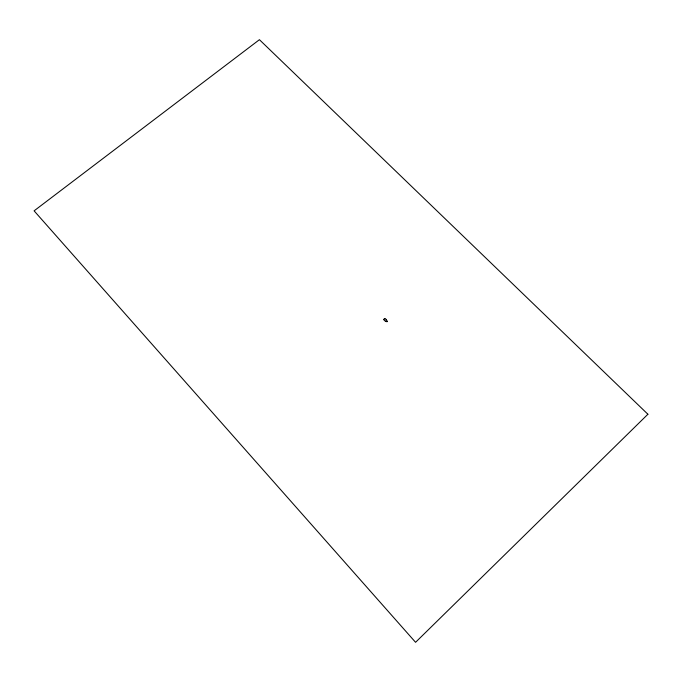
<?xml version="1.0" encoding="UTF-8"?>
<svg xmlns="http://www.w3.org/2000/svg" width="682" height="682" viewBox="0 0 682 682"><rect width="100%" height="100%" fill="white"/><g stroke="black" fill="none" stroke-linecap="round" stroke-linejoin="round"><path stroke-width="1.02" d="M383.889 319.398L383.992 319.969A3.649 3.444 8.7 0 0 385.381 321.103M386.097 321.444L386.183 321.486A1.705 1.611 8.8 0 0 387.137 321.708M385.876 321.35L385.373 321.12M386.302 319.713L385.986 319.355A2.353 2.217 8.4 0 0 384.895 318.503M386.174 319.849A3.811 3.606 8.4 0 1 387.376 321.554M383.923 319.406A0.98 0.929 8.5 0 1 384.699 318.656M647.9 414.247L415.568 642.308L34.1 210.84L259.424 39.692L647.9 414.247"/></g></svg>
